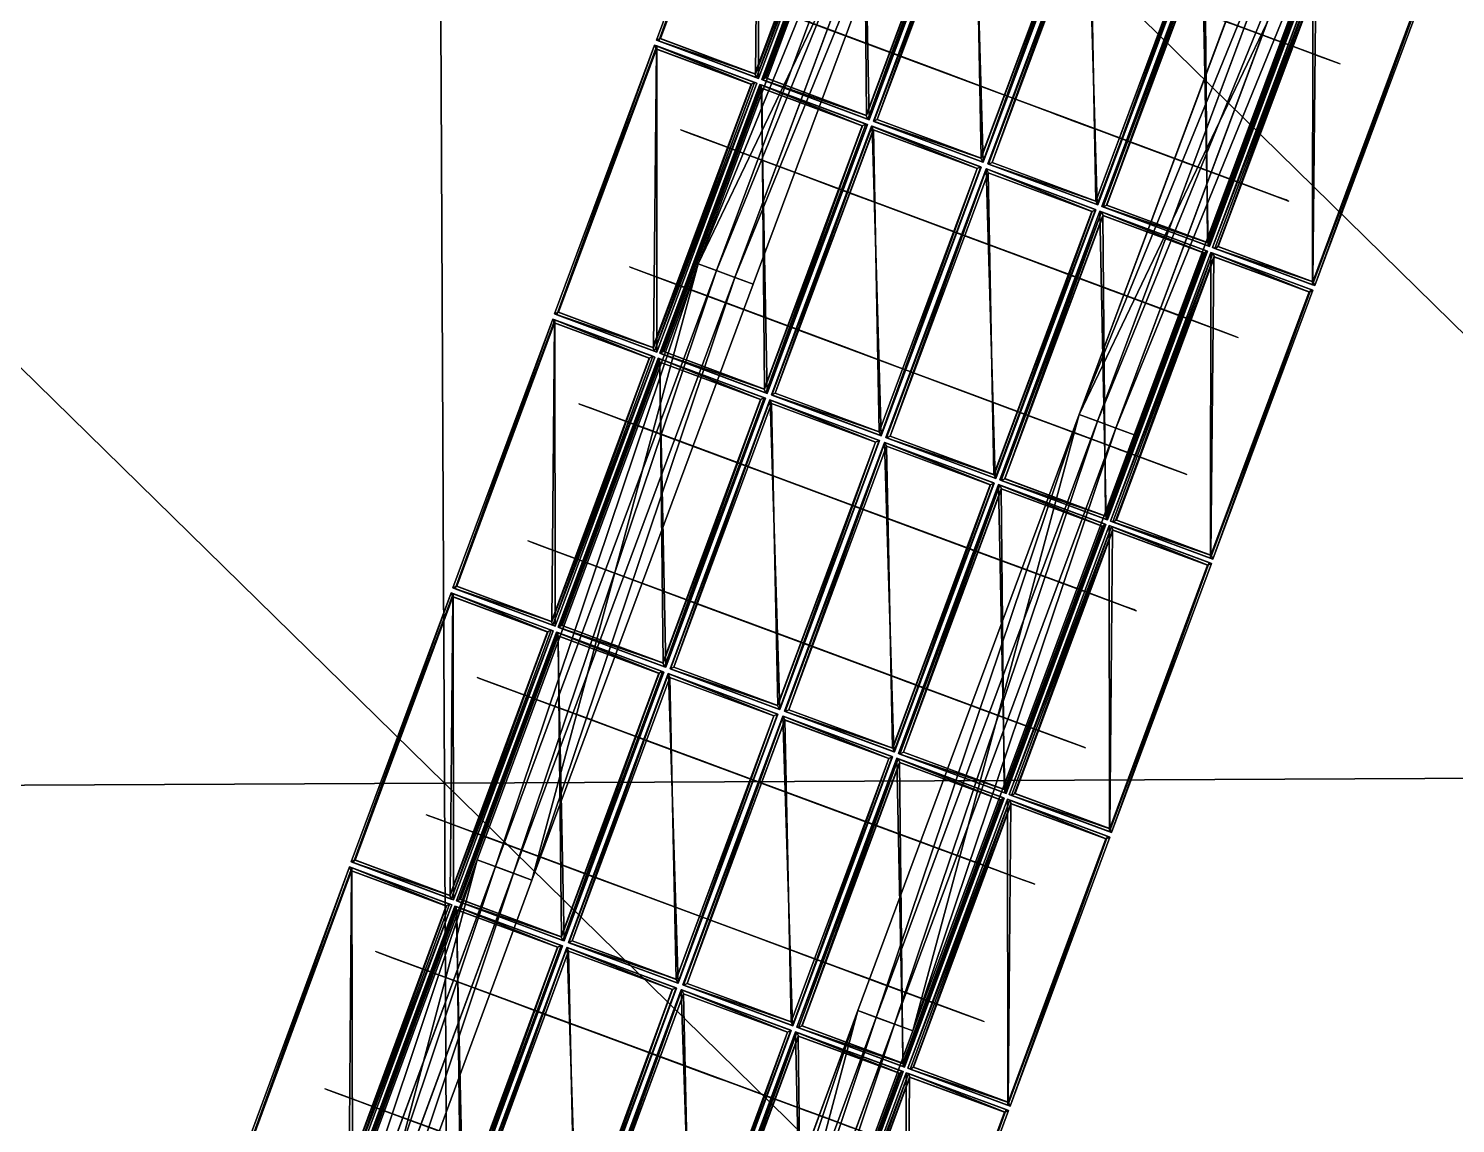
# Model space of a CAD drawing. Extents: x -372 to 678, y -263 to 741.
# Drawn here: x 358.73 to 370.92, y 487.52 to 496.87 of the extents above; entities that cross this region are included whole.
import ezdxf

# ---------------------------------------------------------------- set-up
doc = ezdxf.new("R2010")
doc.units = 0
doc.header["$LTSCALE"] = 0.0254
doc.layers.get('0').update_dxf_attribs({"linetype": 'CONTINUOUS'})
doc.layers.add('LOCATION_SNAPSHOT', color=144, linetype='CONTINUOUS')
doc.layers.add('LOCATION_TERRAIN', color=36, linetype='CONTINUOUS')

# ---------------------------------------------------------------- blocks, each defined once
blk = doc.blocks.new('LOCATION_SNAPSHOT_1')
at = {"color": 8}
mesh = blk.add_polyface(dxfattribs=at)
corners = [(-63.49, 214.773), (675.116, 740.668), (-66.007, 737.092), (677.638, 218.347)]
mesh.append_faces([[corners[k] for k in face] for face in [(0, 1, 2), (1, 0, 3)]], dxfattribs={"vtx0": -1, "color": 8})
blk = doc.blocks.new('LOCATION_TERRAIN_1')
at = {"color": 8}
mesh = blk.add_polyface(dxfattribs=at)
corners = [(362.28, 490.428, 8.406), (362.22, 502.864, 8.406), (349.659, 502.803, 7.604)]
mesh.append_faces([[corners[k] for k in face] for face in [(0, 1, 2)]], dxfattribs={"color": 8})
mesh = blk.add_polyface(dxfattribs=at)
corners = [(374.842, 490.488, 9.066), (374.782, 502.925, 9.066), (362.22, 502.864, 8.406)]
mesh.append_faces([[corners[k] for k in face] for face in [(0, 1, 2)]], dxfattribs={"color": 8})
mesh = blk.add_polyface(dxfattribs=at)
corners = [(374.842, 490.488, 9.066), (362.22, 502.864, 8.406), (362.28, 490.428, 8.406)]
mesh.append_faces([[corners[k] for k in face] for face in [(0, 1, 2)]], dxfattribs={"color": 8})
mesh = blk.add_polyface(dxfattribs=at)
corners = [(362.28, 490.428, 8.406), (349.659, 502.803, 7.604), (349.719, 490.367, 7.604)]
mesh.append_faces([[corners[k] for k in face] for face in [(0, 1, 2)]], dxfattribs={"color": 8})
mesh = blk.add_polyface(dxfattribs=at)
corners = [(362.34, 477.992, 8.406), (362.28, 490.428, 8.406), (349.719, 490.367, 7.604)]
mesh.append_faces([[corners[k] for k in face] for face in [(0, 1, 2)]], dxfattribs={"color": 8})
mesh = blk.add_polyface(dxfattribs=at)
corners = [(374.902, 478.052, 9.066), (374.842, 490.488, 9.066), (362.28, 490.428, 8.406)]
mesh.append_faces([[corners[k] for k in face] for face in [(0, 1, 2)]], dxfattribs={"color": 8})
mesh = blk.add_polyface(dxfattribs=at)
corners = [(374.902, 478.052, 9.066), (362.28, 490.428, 8.406), (362.34, 477.992, 8.406)]
mesh.append_faces([[corners[k] for k in face] for face in [(0, 1, 2)]], dxfattribs={"color": 8})
mesh = blk.add_polyface(dxfattribs=at)
corners = [(362.34, 477.992, 8.406), (349.719, 490.367, 7.604), (349.779, 477.931, 7.604)]
mesh.append_faces([[corners[k] for k in face] for face in [(0, 1, 2)]], dxfattribs={"color": 8})
blk = doc.blocks.new('GROUP_55')
at = {"color": 0}
for p, q in [((377.035, 0.878, 1.975), (371.709, 0.873, 1.96)), ((377.035, 0.878, 2.475), (371.709, 0.873, 2.46)), ((377.035, 0.878, 2.475), (371.709, 0.873, 2.46)), ((377.035, 0.878, 1.975), (371.709, 0.873, 1.96)), ((377.035, 0.878, 1.975), (377.035, 0.711, 1.975)), ((377.035, 0.378, 2.475), (377.035, 0.878, 2.475)), ((377.035, 0.878, 2.475), (377.035, 0.878, 1.975)), ((382.465, 0.874, 1.989), (377.035, 0.878, 1.975)), ((377.035, 0.878, 1.975), (377.035, 0.711, 1.975)), ((382.465, 0.874, 2.489), (377.035, 0.878, 2.475)), ((377.035, 0.378, 2.475), (377.035, 0.878, 2.475)), ((382.465, 0.874, 2.489), (377.035, 0.878, 2.475)), ((382.465, 0.874, 1.989), (377.035, 0.878, 1.975)), ((377.035, 0.878, 2.475), (377.035, 0.878, 1.975)), ((382.464, 0.374, 2.489), (382.465, 0.874, 2.489)), ((382.464, 0.374, 2.489), (382.465, 0.874, 2.489)), ((382.465, 0.874, 1.989), (382.465, 0.708, 1.989)), ((382.465, 0.874, 2.489), (382.465, 0.874, 1.989)), ((388.003, 0.862, 2.002), (382.465, 0.874, 1.989)), ((382.465, 0.874, 1.989), (382.465, 0.708, 1.989)), ((388.003, 0.862, 2.502), (382.465, 0.874, 2.489)), ((388.003, 0.862, 2.502), (382.465, 0.874, 2.489)), ((388.003, 0.862, 2.002), (382.465, 0.874, 1.989)), ((382.465, 0.874, 2.489), (382.465, 0.874, 1.989)), ((377.035, 0.711, 1.975), (371.709, 0.706, 1.96)), ((377.035, 0.711, 1.975), (371.709, 0.706, 1.96)), ((377.035, 0.711, 2.225), (371.709, 0.706, 2.21)), ((377.035, 0.711, 2.225), (371.709, 0.706, 2.21)), ((377.035, 0.711, 1.975), (377.035, 0.711, 2.225)), ((377.035, 0.711, 2.225), (377.035, 0.545, 2.225)), ((382.465, 0.708, 1.989), (377.035, 0.711, 1.975)), ((382.465, 0.708, 1.989), (377.035, 0.711, 1.975)), ((382.465, 0.708, 2.239), (377.035, 0.711, 2.225)), ((377.035, 0.711, 1.975), (377.035, 0.711, 2.225)), ((382.465, 0.708, 2.239), (377.035, 0.711, 2.225)), ((377.035, 0.711, 2.225), (377.035, 0.545, 2.225)), ((382.465, 0.708, 1.989), (382.465, 0.708, 2.239)), ((382.465, 0.708, 2.239), (382.465, 0.541, 2.239)), ((388.003, 0.695, 2.002), (382.465, 0.708, 1.989)), ((388.003, 0.695, 2.002), (382.465, 0.708, 1.989)), ((388.003, 0.695, 2.252), (382.465, 0.708, 2.239)), ((382.465, 0.708, 1.989), (382.465, 0.708, 2.239)), ((388.003, 0.695, 2.252), (382.465, 0.708, 2.239)), ((382.465, 0.708, 2.239), (382.465, 0.541, 2.239)), ((377.035, 0.545, 2.225), (371.71, 0.54, 2.21)), ((377.035, 0.545, 2.225), (371.71, 0.54, 2.21)), ((377.035, 0.545, 1.975), (371.71, 0.54, 1.96)), ((377.035, 0.545, 1.975), (371.71, 0.54, 1.96)), ((377.035, 0.545, 2.225), (377.035, 0.545, 1.975)), ((377.035, 0.545, 1.975), (377.035, 0.378, 1.975)), ((382.465, 0.541, 2.239), (377.035, 0.545, 2.225)), ((382.465, 0.541, 2.239), (377.035, 0.545, 2.225)), ((382.465, 0.541, 1.989), (377.035, 0.545, 1.975)), ((377.035, 0.545, 2.225), (377.035, 0.545, 1.975)), ((382.465, 0.541, 1.989), (377.035, 0.545, 1.975)), ((377.035, 0.545, 1.975), (377.035, 0.378, 1.975)), ((382.465, 0.541, 1.989), (382.464, 0.374, 1.989)), ((382.465, 0.541, 1.989), (382.464, 0.374, 1.989)), ((382.465, 0.541, 2.239), (382.465, 0.541, 1.989)), ((388.002, 0.529, 2.252), (382.465, 0.541, 2.239)), ((388.002, 0.529, 2.252), (382.465, 0.541, 2.239)), ((388.002, 0.529, 2.002), (382.465, 0.541, 1.989)), ((382.465, 0.541, 2.239), (382.465, 0.541, 1.989)), ((388.002, 0.529, 2.002), (382.465, 0.541, 1.989)), ((377.035, 0.378, 1.975), (371.71, 0.373, 1.96)), ((377.035, 0.378, 1.975), (371.71, 0.373, 1.96)), ((377.035, 0.378, 2.475), (371.71, 0.373, 2.46)), ((377.035, 0.378, 2.475), (371.71, 0.373, 2.46)), ((377.035, 0.378, 1.975), (377.035, 0.378, 2.475)), ((382.464, 0.374, 1.989), (377.035, 0.378, 1.975)), ((382.464, 0.374, 1.989), (377.035, 0.378, 1.975)), ((382.464, 0.374, 2.489), (377.035, 0.378, 2.475)), ((377.035, 0.378, 1.975), (377.035, 0.378, 2.475)), ((382.464, 0.374, 2.489), (377.035, 0.378, 2.475)), ((382.464, 0.374, 1.989), (382.464, 0.374, 2.489)), ((388.002, 0.362, 2.002), (382.464, 0.374, 1.989)), ((388.002, 0.362, 2.002), (382.464, 0.374, 1.989)), ((388.002, 0.362, 2.502), (382.464, 0.374, 2.489)), ((382.464, 0.374, 1.989), (382.464, 0.374, 2.489)), ((388.002, 0.362, 2.502), (382.464, 0.374, 2.489))]:
    blk.add_line(p, q, dxfattribs=at)
mesh = blk.add_polyface(dxfattribs=at)
corners = [(377.035, 0.878, 1.975), (371.709, 0.706, 1.96), (371.709, 0.873, 1.96), (377.035, 0.711, 1.975)]
mesh.append_faces([[corners[k] for k in face] for face in [(0, 1, 2), (1, 0, 3)]], dxfattribs={"vtx0": -1, "color": 0})
mesh = blk.add_polyface(dxfattribs=at)
corners = [(371.71, 0.373, 2.46), (377.035, 0.878, 2.475), (371.709, 0.873, 2.46), (377.035, 0.378, 2.475)]
mesh.append_faces([[corners[k] for k in face] for face in [(0, 1, 2), (1, 0, 3)]], dxfattribs={"vtx0": -1, "color": 0})
mesh = blk.add_polyface(dxfattribs=at)
corners = [(371.709, 0.873, 2.46), (377.035, 0.878, 1.975), (371.709, 0.873, 1.96), (377.035, 0.878, 2.475)]
mesh.append_faces([[corners[k] for k in face] for face in [(0, 1, 2), (1, 0, 3)]], dxfattribs={"vtx0": -1, "color": 0})
mesh = blk.add_polyface(dxfattribs=at)
corners = [(382.465, 0.874, 1.989), (377.035, 0.711, 1.975), (377.035, 0.878, 1.975), (382.465, 0.708, 1.989)]
mesh.append_faces([[corners[k] for k in face] for face in [(0, 1, 2), (1, 0, 3)]], dxfattribs={"vtx0": -1, "color": 0})
mesh = blk.add_polyface(dxfattribs=at)
corners = [(377.035, 0.378, 2.475), (382.465, 0.874, 2.489), (377.035, 0.878, 2.475), (382.464, 0.374, 2.489)]
mesh.append_faces([[corners[k] for k in face] for face in [(0, 1, 2), (1, 0, 3)]], dxfattribs={"vtx0": -1, "color": 0})
mesh = blk.add_polyface(dxfattribs=at)
corners = [(377.035, 0.878, 2.475), (382.465, 0.874, 1.989), (377.035, 0.878, 1.975), (382.465, 0.874, 2.489)]
mesh.append_faces([[corners[k] for k in face] for face in [(0, 1, 2), (1, 0, 3)]], dxfattribs={"vtx0": -1, "color": 0})
mesh = blk.add_polyface(dxfattribs=at)
corners = [(388.002, 0.362, 2.502), (382.465, 0.874, 2.489), (382.464, 0.374, 2.489), (388.003, 0.862, 2.502)]
mesh.append_faces([[corners[k] for k in face] for face in [(0, 1, 2), (1, 0, 3)]], dxfattribs={"vtx0": -1, "color": 0})
mesh = blk.add_polyface(dxfattribs=at)
corners = [(382.465, 0.874, 1.989), (388.003, 0.695, 2.002), (382.465, 0.708, 1.989), (388.003, 0.862, 2.002)]
mesh.append_faces([[corners[k] for k in face] for face in [(0, 1, 2), (1, 0, 3)]], dxfattribs={"vtx0": -1, "color": 0})
mesh = blk.add_polyface(dxfattribs=at)
corners = [(382.465, 0.874, 2.489), (388.003, 0.862, 2.002), (382.465, 0.874, 1.989), (388.003, 0.862, 2.502)]
mesh.append_faces([[corners[k] for k in face] for face in [(0, 1, 2), (1, 0, 3)]], dxfattribs={"vtx0": -1, "color": 0})
mesh = blk.add_polyface(dxfattribs=at)
corners = [(377.035, 0.711, 1.975), (371.709, 0.706, 2.21), (371.709, 0.706, 1.96), (377.035, 0.711, 2.225)]
mesh.append_faces([[corners[k] for k in face] for face in [(0, 1, 2), (1, 0, 3)]], dxfattribs={"vtx0": -1, "color": 0})
mesh = blk.add_polyface(dxfattribs=at)
corners = [(377.035, 0.711, 2.225), (371.71, 0.54, 2.21), (371.709, 0.706, 2.21), (377.035, 0.545, 2.225)]
mesh.append_faces([[corners[k] for k in face] for face in [(0, 1, 2), (1, 0, 3)]], dxfattribs={"vtx0": -1, "color": 0})
mesh = blk.add_polyface(dxfattribs=at)
corners = [(382.465, 0.708, 1.989), (377.035, 0.711, 2.225), (377.035, 0.711, 1.975), (382.465, 0.708, 2.239)]
mesh.append_faces([[corners[k] for k in face] for face in [(0, 1, 2), (1, 0, 3)]], dxfattribs={"vtx0": -1, "color": 0})
mesh = blk.add_polyface(dxfattribs=at)
corners = [(382.465, 0.708, 2.239), (377.035, 0.545, 2.225), (377.035, 0.711, 2.225), (382.465, 0.541, 2.239)]
mesh.append_faces([[corners[k] for k in face] for face in [(0, 1, 2), (1, 0, 3)]], dxfattribs={"vtx0": -1, "color": 0})
mesh = blk.add_polyface(dxfattribs=at)
corners = [(388.003, 0.695, 2.002), (382.465, 0.708, 2.239), (382.465, 0.708, 1.989), (388.003, 0.695, 2.252)]
mesh.append_faces([[corners[k] for k in face] for face in [(0, 1, 2), (1, 0, 3)]], dxfattribs={"vtx0": -1, "color": 0})
mesh = blk.add_polyface(dxfattribs=at)
corners = [(382.465, 0.708, 2.239), (388.002, 0.529, 2.252), (382.465, 0.541, 2.239), (388.003, 0.695, 2.252)]
mesh.append_faces([[corners[k] for k in face] for face in [(0, 1, 2), (1, 0, 3)]], dxfattribs={"vtx0": -1, "color": 0})
mesh = blk.add_polyface(dxfattribs=at)
corners = [(371.71, 0.54, 2.21), (377.035, 0.545, 1.975), (371.71, 0.54, 1.96), (377.035, 0.545, 2.225)]
mesh.append_faces([[corners[k] for k in face] for face in [(0, 1, 2), (1, 0, 3)]], dxfattribs={"vtx0": -1, "color": 0})
mesh = blk.add_polyface(dxfattribs=at)
corners = [(377.035, 0.545, 1.975), (371.71, 0.373, 1.96), (371.71, 0.54, 1.96), (377.035, 0.378, 1.975)]
mesh.append_faces([[corners[k] for k in face] for face in [(0, 1, 2), (1, 0, 3)]], dxfattribs={"vtx0": -1, "color": 0})
mesh = blk.add_polyface(dxfattribs=at)
corners = [(377.035, 0.545, 2.225), (382.465, 0.541, 1.989), (377.035, 0.545, 1.975), (382.465, 0.541, 2.239)]
mesh.append_faces([[corners[k] for k in face] for face in [(0, 1, 2), (1, 0, 3)]], dxfattribs={"vtx0": -1, "color": 0})
mesh = blk.add_polyface(dxfattribs=at)
corners = [(382.465, 0.541, 1.989), (377.035, 0.378, 1.975), (377.035, 0.545, 1.975), (382.464, 0.374, 1.989)]
mesh.append_faces([[corners[k] for k in face] for face in [(0, 1, 2), (1, 0, 3)]], dxfattribs={"vtx0": -1, "color": 0})
mesh = blk.add_polyface(dxfattribs=at)
corners = [(382.465, 0.541, 1.989), (388.002, 0.362, 2.002), (382.464, 0.374, 1.989), (388.002, 0.529, 2.002)]
mesh.append_faces([[corners[k] for k in face] for face in [(0, 1, 2), (1, 0, 3)]], dxfattribs={"vtx0": -1, "color": 0})
mesh = blk.add_polyface(dxfattribs=at)
corners = [(382.465, 0.541, 2.239), (388.002, 0.529, 2.002), (382.465, 0.541, 1.989), (388.002, 0.529, 2.252)]
mesh.append_faces([[corners[k] for k in face] for face in [(0, 1, 2), (1, 0, 3)]], dxfattribs={"vtx0": -1, "color": 0})
mesh = blk.add_polyface(dxfattribs=at)
corners = [(377.035, 0.378, 1.975), (371.71, 0.373, 2.46), (371.71, 0.373, 1.96), (377.035, 0.378, 2.475)]
mesh.append_faces([[corners[k] for k in face] for face in [(0, 1, 2), (1, 0, 3)]], dxfattribs={"vtx0": -1, "color": 0})
mesh = blk.add_polyface(dxfattribs=at)
corners = [(382.464, 0.374, 1.989), (377.035, 0.378, 2.475), (377.035, 0.378, 1.975), (382.464, 0.374, 2.489)]
mesh.append_faces([[corners[k] for k in face] for face in [(0, 1, 2), (1, 0, 3)]], dxfattribs={"vtx0": -1, "color": 0})
mesh = blk.add_polyface(dxfattribs=at)
corners = [(388.002, 0.362, 2.002), (382.464, 0.374, 2.489), (382.464, 0.374, 1.989), (388.002, 0.362, 2.502)]
mesh.append_faces([[corners[k] for k in face] for face in [(0, 1, 2), (1, 0, 3)]], dxfattribs={"vtx0": -1, "color": 0})
blk = doc.blocks.new('GROUP264_1')
at = {"color": 9}
blk.add_blockref('GROUP_55', (0, 0), dxfattribs=at)
blk = doc.blocks.new('GROUP263_1')
at = {"color": 0}
blk.add_blockref('GROUP264_1', (0, 0), dxfattribs=at)
blk = doc.blocks.new('GROUP_56')
at = {"color": 0}
for p, q in [((377.138, 0.878, 1.975), (371.811, 0.873, 1.96)), ((377.138, 0.878, 2.475), (371.811, 0.873, 2.46)), ((377.138, 0.878, 2.475), (371.811, 0.873, 2.46)), ((377.138, 0.878, 1.975), (371.811, 0.873, 1.96)), ((377.138, 0.878, 1.975), (377.138, 0.711, 1.975)), ((377.138, 0.378, 2.475), (377.138, 0.878, 2.475)), ((377.138, 0.878, 2.475), (377.138, 0.878, 1.975)), ((382.57, 0.874, 1.989), (377.138, 0.878, 1.975)), ((377.138, 0.878, 1.975), (377.138, 0.711, 1.975)), ((382.57, 0.874, 2.489), (377.138, 0.878, 2.475)), ((377.138, 0.378, 2.475), (377.138, 0.878, 2.475)), ((382.57, 0.874, 2.489), (377.138, 0.878, 2.475)), ((382.57, 0.874, 1.989), (377.138, 0.878, 1.975)), ((377.138, 0.878, 2.475), (377.138, 0.878, 1.975)), ((382.569, 0.374, 2.489), (382.57, 0.874, 2.489)), ((382.569, 0.374, 2.489), (382.57, 0.874, 2.489)), ((382.57, 0.874, 1.989), (382.57, 0.707, 1.989)), ((382.57, 0.874, 2.489), (382.57, 0.874, 1.989)), ((388.109, 0.862, 2.002), (382.57, 0.874, 1.989)), ((382.57, 0.874, 1.989), (382.57, 0.707, 1.989)), ((388.109, 0.862, 2.502), (382.57, 0.874, 2.489)), ((388.109, 0.862, 2.502), (382.57, 0.874, 2.489)), ((388.109, 0.862, 2.002), (382.57, 0.874, 1.989)), ((382.57, 0.874, 2.489), (382.57, 0.874, 1.989)), ((377.138, 0.711, 1.975), (371.811, 0.706, 1.96)), ((377.138, 0.711, 1.975), (371.811, 0.706, 1.96)), ((377.138, 0.711, 2.225), (371.811, 0.706, 2.21)), ((377.138, 0.711, 2.225), (371.811, 0.706, 2.21)), ((377.138, 0.711, 1.975), (377.138, 0.711, 2.225)), ((377.138, 0.711, 2.225), (377.138, 0.544, 2.225)), ((382.57, 0.707, 1.989), (377.138, 0.711, 1.975)), ((382.57, 0.707, 1.989), (377.138, 0.711, 1.975)), ((382.57, 0.707, 2.239), (377.138, 0.711, 2.225)), ((377.138, 0.711, 1.975), (377.138, 0.711, 2.225)), ((382.57, 0.707, 2.239), (377.138, 0.711, 2.225)), ((377.138, 0.711, 2.225), (377.138, 0.544, 2.225)), ((382.57, 0.707, 2.239), (382.569, 0.541, 2.239)), ((382.57, 0.707, 2.239), (382.569, 0.541, 2.239)), ((382.57, 0.707, 1.989), (382.57, 0.707, 2.239)), ((388.109, 0.695, 2.002), (382.57, 0.707, 1.989)), ((388.109, 0.695, 2.002), (382.57, 0.707, 1.989)), ((388.109, 0.695, 2.252), (382.57, 0.707, 2.239)), ((382.57, 0.707, 1.989), (382.57, 0.707, 2.239)), ((388.109, 0.695, 2.252), (382.57, 0.707, 2.239)), ((377.138, 0.544, 2.225), (371.811, 0.539, 2.21)), ((377.138, 0.544, 2.225), (371.811, 0.539, 2.21)), ((377.138, 0.544, 1.975), (371.811, 0.539, 1.96)), ((377.138, 0.544, 1.975), (371.811, 0.539, 1.96)), ((377.138, 0.544, 2.225), (377.138, 0.544, 1.975)), ((377.138, 0.544, 1.975), (377.138, 0.378, 1.975)), ((382.569, 0.541, 2.239), (377.138, 0.544, 2.225)), ((382.569, 0.541, 2.239), (377.138, 0.544, 2.225)), ((382.569, 0.541, 1.989), (377.138, 0.544, 1.975)), ((377.138, 0.544, 2.225), (377.138, 0.544, 1.975)), ((382.569, 0.541, 1.989), (377.138, 0.544, 1.975)), ((377.138, 0.544, 1.975), (377.138, 0.378, 1.975)), ((382.569, 0.541, 2.239), (382.569, 0.541, 1.989)), ((382.569, 0.541, 1.989), (382.569, 0.374, 1.989)), ((388.108, 0.528, 2.252), (382.569, 0.541, 2.239)), ((388.108, 0.528, 2.252), (382.569, 0.541, 2.239)), ((388.108, 0.528, 2.002), (382.569, 0.541, 1.989)), ((382.569, 0.541, 2.239), (382.569, 0.541, 1.989)), ((388.108, 0.528, 2.002), (382.569, 0.541, 1.989)), ((382.569, 0.541, 1.989), (382.569, 0.374, 1.989)), ((377.138, 0.378, 1.975), (371.812, 0.373, 1.96)), ((377.138, 0.378, 1.975), (371.812, 0.373, 1.96)), ((377.138, 0.378, 2.475), (371.812, 0.373, 2.46)), ((377.138, 0.378, 2.475), (371.812, 0.373, 2.46)), ((377.138, 0.378, 1.975), (377.138, 0.378, 2.475)), ((382.569, 0.374, 1.989), (377.138, 0.378, 1.975)), ((382.569, 0.374, 1.989), (377.138, 0.378, 1.975)), ((382.569, 0.374, 2.489), (377.138, 0.378, 2.475)), ((377.138, 0.378, 1.975), (377.138, 0.378, 2.475)), ((382.569, 0.374, 2.489), (377.138, 0.378, 2.475)), ((382.569, 0.374, 1.989), (382.569, 0.374, 2.489)), ((388.108, 0.362, 2.002), (382.569, 0.374, 1.989)), ((388.108, 0.362, 2.002), (382.569, 0.374, 1.989)), ((388.108, 0.362, 2.502), (382.569, 0.374, 2.489)), ((382.569, 0.374, 1.989), (382.569, 0.374, 2.489)), ((388.108, 0.362, 2.502), (382.569, 0.374, 2.489))]:
    blk.add_line(p, q, dxfattribs=at)
mesh = blk.add_polyface(dxfattribs=at)
corners = [(377.138, 0.878, 1.975), (371.811, 0.706, 1.96), (371.811, 0.873, 1.96), (377.138, 0.711, 1.975)]
mesh.append_faces([[corners[k] for k in face] for face in [(0, 1, 2), (1, 0, 3)]], dxfattribs={"vtx0": -1, "color": 0})
mesh = blk.add_polyface(dxfattribs=at)
corners = [(371.812, 0.373, 2.46), (377.138, 0.878, 2.475), (371.811, 0.873, 2.46), (377.138, 0.378, 2.475)]
mesh.append_faces([[corners[k] for k in face] for face in [(0, 1, 2), (1, 0, 3)]], dxfattribs={"vtx0": -1, "color": 0})
mesh = blk.add_polyface(dxfattribs=at)
corners = [(371.811, 0.873, 2.46), (377.138, 0.878, 1.975), (371.811, 0.873, 1.96), (377.138, 0.878, 2.475)]
mesh.append_faces([[corners[k] for k in face] for face in [(0, 1, 2), (1, 0, 3)]], dxfattribs={"vtx0": -1, "color": 0})
mesh = blk.add_polyface(dxfattribs=at)
corners = [(382.57, 0.874, 1.989), (377.138, 0.711, 1.975), (377.138, 0.878, 1.975), (382.57, 0.707, 1.989)]
mesh.append_faces([[corners[k] for k in face] for face in [(0, 1, 2), (1, 0, 3)]], dxfattribs={"vtx0": -1, "color": 0})
mesh = blk.add_polyface(dxfattribs=at)
corners = [(377.138, 0.378, 2.475), (382.57, 0.874, 2.489), (377.138, 0.878, 2.475), (382.569, 0.374, 2.489)]
mesh.append_faces([[corners[k] for k in face] for face in [(0, 1, 2), (1, 0, 3)]], dxfattribs={"vtx0": -1, "color": 0})
mesh = blk.add_polyface(dxfattribs=at)
corners = [(377.138, 0.878, 2.475), (382.57, 0.874, 1.989), (377.138, 0.878, 1.975), (382.57, 0.874, 2.489)]
mesh.append_faces([[corners[k] for k in face] for face in [(0, 1, 2), (1, 0, 3)]], dxfattribs={"vtx0": -1, "color": 0})
mesh = blk.add_polyface(dxfattribs=at)
corners = [(388.108, 0.362, 2.502), (382.57, 0.874, 2.489), (382.569, 0.374, 2.489), (388.109, 0.862, 2.502)]
mesh.append_faces([[corners[k] for k in face] for face in [(0, 1, 2), (1, 0, 3)]], dxfattribs={"vtx0": -1, "color": 0})
mesh = blk.add_polyface(dxfattribs=at)
corners = [(382.57, 0.874, 1.989), (388.109, 0.695, 2.002), (382.57, 0.707, 1.989), (388.109, 0.862, 2.002)]
mesh.append_faces([[corners[k] for k in face] for face in [(0, 1, 2), (1, 0, 3)]], dxfattribs={"vtx0": -1, "color": 0})
mesh = blk.add_polyface(dxfattribs=at)
corners = [(382.57, 0.874, 2.489), (388.109, 0.862, 2.002), (382.57, 0.874, 1.989), (388.109, 0.862, 2.502)]
mesh.append_faces([[corners[k] for k in face] for face in [(0, 1, 2), (1, 0, 3)]], dxfattribs={"vtx0": -1, "color": 0})
mesh = blk.add_polyface(dxfattribs=at)
corners = [(377.138, 0.711, 1.975), (371.811, 0.706, 2.21), (371.811, 0.706, 1.96), (377.138, 0.711, 2.225)]
mesh.append_faces([[corners[k] for k in face] for face in [(0, 1, 2), (1, 0, 3)]], dxfattribs={"vtx0": -1, "color": 0})
mesh = blk.add_polyface(dxfattribs=at)
corners = [(377.138, 0.711, 2.225), (371.811, 0.539, 2.21), (371.811, 0.706, 2.21), (377.138, 0.544, 2.225)]
mesh.append_faces([[corners[k] for k in face] for face in [(0, 1, 2), (1, 0, 3)]], dxfattribs={"vtx0": -1, "color": 0})
mesh = blk.add_polyface(dxfattribs=at)
corners = [(382.57, 0.707, 1.989), (377.138, 0.711, 2.225), (377.138, 0.711, 1.975), (382.57, 0.707, 2.239)]
mesh.append_faces([[corners[k] for k in face] for face in [(0, 1, 2), (1, 0, 3)]], dxfattribs={"vtx0": -1, "color": 0})
mesh = blk.add_polyface(dxfattribs=at)
corners = [(382.57, 0.707, 2.239), (377.138, 0.544, 2.225), (377.138, 0.711, 2.225), (382.569, 0.541, 2.239)]
mesh.append_faces([[corners[k] for k in face] for face in [(0, 1, 2), (1, 0, 3)]], dxfattribs={"vtx0": -1, "color": 0})
mesh = blk.add_polyface(dxfattribs=at)
corners = [(382.57, 0.707, 2.239), (388.108, 0.528, 2.252), (382.569, 0.541, 2.239), (388.109, 0.695, 2.252)]
mesh.append_faces([[corners[k] for k in face] for face in [(0, 1, 2), (1, 0, 3)]], dxfattribs={"vtx0": -1, "color": 0})
mesh = blk.add_polyface(dxfattribs=at)
corners = [(388.109, 0.695, 2.002), (382.57, 0.707, 2.239), (382.57, 0.707, 1.989), (388.109, 0.695, 2.252)]
mesh.append_faces([[corners[k] for k in face] for face in [(0, 1, 2), (1, 0, 3)]], dxfattribs={"vtx0": -1, "color": 0})
mesh = blk.add_polyface(dxfattribs=at)
corners = [(371.811, 0.539, 2.21), (377.138, 0.544, 1.975), (371.811, 0.539, 1.96), (377.138, 0.544, 2.225)]
mesh.append_faces([[corners[k] for k in face] for face in [(0, 1, 2), (1, 0, 3)]], dxfattribs={"vtx0": -1, "color": 0})
mesh = blk.add_polyface(dxfattribs=at)
corners = [(377.138, 0.544, 1.975), (371.812, 0.373, 1.96), (371.811, 0.539, 1.96), (377.138, 0.378, 1.975)]
mesh.append_faces([[corners[k] for k in face] for face in [(0, 1, 2), (1, 0, 3)]], dxfattribs={"vtx0": -1, "color": 0})
mesh = blk.add_polyface(dxfattribs=at)
corners = [(377.138, 0.544, 2.225), (382.569, 0.541, 1.989), (377.138, 0.544, 1.975), (382.569, 0.541, 2.239)]
mesh.append_faces([[corners[k] for k in face] for face in [(0, 1, 2), (1, 0, 3)]], dxfattribs={"vtx0": -1, "color": 0})
mesh = blk.add_polyface(dxfattribs=at)
corners = [(382.569, 0.541, 1.989), (377.138, 0.378, 1.975), (377.138, 0.544, 1.975), (382.569, 0.374, 1.989)]
mesh.append_faces([[corners[k] for k in face] for face in [(0, 1, 2), (1, 0, 3)]], dxfattribs={"vtx0": -1, "color": 0})
mesh = blk.add_polyface(dxfattribs=at)
corners = [(382.569, 0.541, 2.239), (388.108, 0.528, 2.002), (382.569, 0.541, 1.989), (388.108, 0.528, 2.252)]
mesh.append_faces([[corners[k] for k in face] for face in [(0, 1, 2), (1, 0, 3)]], dxfattribs={"vtx0": -1, "color": 0})
mesh = blk.add_polyface(dxfattribs=at)
corners = [(382.569, 0.541, 1.989), (388.108, 0.362, 2.002), (382.569, 0.374, 1.989), (388.108, 0.528, 2.002)]
mesh.append_faces([[corners[k] for k in face] for face in [(0, 1, 2), (1, 0, 3)]], dxfattribs={"vtx0": -1, "color": 0})
mesh = blk.add_polyface(dxfattribs=at)
corners = [(377.138, 0.378, 1.975), (371.812, 0.373, 2.46), (371.812, 0.373, 1.96), (377.138, 0.378, 2.475)]
mesh.append_faces([[corners[k] for k in face] for face in [(0, 1, 2), (1, 0, 3)]], dxfattribs={"vtx0": -1, "color": 0})
mesh = blk.add_polyface(dxfattribs=at)
corners = [(382.569, 0.374, 1.989), (377.138, 0.378, 2.475), (377.138, 0.378, 1.975), (382.569, 0.374, 2.489)]
mesh.append_faces([[corners[k] for k in face] for face in [(0, 1, 2), (1, 0, 3)]], dxfattribs={"vtx0": -1, "color": 0})
mesh = blk.add_polyface(dxfattribs=at)
corners = [(388.108, 0.362, 2.002), (382.569, 0.374, 2.489), (382.569, 0.374, 1.989), (388.108, 0.362, 2.502)]
mesh.append_faces([[corners[k] for k in face] for face in [(0, 1, 2), (1, 0, 3)]], dxfattribs={"vtx0": -1, "color": 0})
blk = doc.blocks.new('GROUP265_1')
at = {"color": 9}
blk.add_blockref('GROUP_56', (0, 0), dxfattribs=at)
blk = doc.blocks.new('GROUP264_2')
at = {"color": 0}
blk.add_blockref('GROUP265_1', (0, 0), dxfattribs=at)
blk = doc.blocks.new('SOLAR_PANEL_1')
at = {"color": 0}
for p, q in [((0, 0.025), (0, 2.475)), ((0, 2.475), (1, 2.475)), ((0, 2.475), (1, 2.475)), ((0, 2.475), (0, 2.475, 0.05)), ((0, 2.475, 0.05), (1, 2.475, 0.05)), ((0, 0.025), (0, 2.475)), ((0, 0.025, 0.05), (0, 2.475, 0.05)), ((0, 2.475), (0, 2.475, 0.05)), ((0, 2.475, 0.05), (1, 2.475, 0.05)), ((0, 0.025, 0.05), (0, 2.475, 0.05)), ((0.975, 2.45, 0.05), (0.025, 2.45, 0.05)), ((0.025, 2.45, 0.05), (0.025, 0.05, 0.05)), ((0.975, 2.45, 0.05), (0.025, 2.45, 0.05)), ((0.025, 2.45, 0.05), (0.025, 2.45, 0.04)), ((0.975, 2.45, 0.04), (0.025, 2.45, 0.04)), ((0.025, 2.45, 0.05), (0.025, 0.05, 0.05)), ((0.025, 2.45, 0.04), (0.025, 0.05, 0.04)), ((0.025, 2.45, 0.05), (0.025, 2.45, 0.04)), ((0.025, 2.45, 0.04), (0.025, 0.05, 0.04)), ((0.975, 2.45, 0.04), (0.025, 2.45, 0.04)), ((0.975, 0.05, 0.05), (0.975, 2.45, 0.05)), ((0.975, 2.45, 0.05), (0.975, 2.45, 0.04)), ((0.975, 0.05, 0.05), (0.975, 2.45, 0.05)), ((0.975, 2.45, 0.05), (0.975, 2.45, 0.04)), ((0.975, 0.05, 0.04), (0.975, 2.45, 0.04)), ((0.975, 0.05, 0.04), (0.975, 2.45, 0.04)), ((1, 2.475), (1, 0.025)), ((1, 2.475), (1, 0.025)), ((1, 2.475), (1, 2.475, 0.05)), ((1, 2.475, 0.05), (1, 0.025, 0.05)), ((1, 2.475), (1, 2.475, 0.05)), ((1, 2.475, 0.05), (1, 0.025, 0.05)), ((1, 0.025), (0, 0.025)), ((0, 0.025), (0, 0.025, 0.05)), ((1, 0.025), (0, 0.025)), ((1, 0.025, 0.05), (0, 0.025, 0.05)), ((0, 0.025), (0, 0.025, 0.05)), ((1, 0.025, 0.05), (0, 0.025, 0.05)), ((0.025, 0.05, 0.05), (0.975, 0.05, 0.05)), ((0.025, 0.05, 0.05), (0.025, 0.05, 0.04)), ((0.025, 0.05, 0.05), (0.975, 0.05, 0.05)), ((0.025, 0.05, 0.04), (0.975, 0.05, 0.04)), ((0.025, 0.05, 0.05), (0.025, 0.05, 0.04)), ((0.025, 0.05, 0.04), (0.975, 0.05, 0.04)), ((0.975, 0.05, 0.05), (0.975, 0.05, 0.04)), ((0.975, 0.05, 0.05), (0.975, 0.05, 0.04)), ((1, 0.025), (1, 0.025, 0.05)), ((1, 0.025), (1, 0.025, 0.05))]:
    blk.add_line(p, q, dxfattribs=at)
mesh = blk.add_polyface(dxfattribs=at)
corners = [(0, 2.475), (1, 0.025), (0, 0.025), (1, 2.475)]
mesh.append_faces([[corners[k] for k in face] for face in [(0, 1, 2), (1, 0, 3)]], dxfattribs={"vtx0": -1, "color": 0})
mesh = blk.add_polyface(dxfattribs=at)
corners = [(0, 2.475, 0.05), (1, 2.475), (0, 2.475), (1, 2.475, 0.05)]
mesh.append_faces([[corners[k] for k in face] for face in [(0, 1, 2), (1, 0, 3)]], dxfattribs={"vtx0": -1, "color": 0})
mesh = blk.add_polyface(dxfattribs=at)
corners = [(0, 2.475, 0.05), (0, 0.025), (0, 0.025, 0.05), (0, 2.475)]
mesh.append_faces([[corners[k] for k in face] for face in [(0, 1, 2), (1, 0, 3)]], dxfattribs={"vtx0": -1, "color": 0})
mesh = blk.add_polyface(dxfattribs=at)
corners = [(0, 0.025, 0.05), (0.025, 0.05, 0.05), (0, 2.475, 0.05), (1, 0.025, 0.05), (0.975, 0.05, 0.05), (0.975, 2.45, 0.05), (0.025, 2.45, 0.05), (1, 2.475, 0.05)]
mesh.append_faces([[corners[k] for k in face] for face in [(0, 1, 2), (1, 3, 4), (4, 3, 5), (2, 6, 7), (6, 2, 1), (7, 5, 3)]], dxfattribs={"vtx0": -1, "vtx1": -1, "color": 0})
mesh.append_faces([[corners[k] for k in face] for face in [(1, 0, 3), (7, 6, 5)]], dxfattribs={"vtx0": -1, "vtx2": -1, "color": 0})
mesh = blk.add_polyface(dxfattribs=at)
corners = [(0.975, 2.45, 0.05), (0.025, 2.45, 0.04), (0.975, 2.45, 0.04), (0.025, 2.45, 0.05)]
mesh.append_faces([[corners[k] for k in face] for face in [(0, 1, 2), (1, 0, 3)]], dxfattribs={"vtx0": -1, "color": 0})
mesh = blk.add_polyface(dxfattribs=at)
corners = [(0.025, 2.45, 0.04), (0.025, 0.05, 0.05), (0.025, 0.05, 0.04), (0.025, 2.45, 0.05)]
mesh.append_faces([[corners[k] for k in face] for face in [(0, 1, 2), (1, 0, 3)]], dxfattribs={"vtx0": -1, "color": 0})
at = {"color": 153}
mesh = blk.add_polyface(dxfattribs=at)
corners = [(0.975, 0.05, 0.04), (0.025, 2.45, 0.04), (0.025, 0.05, 0.04), (0.975, 2.45, 0.04)]
mesh.append_faces([[corners[k] for k in face] for face in [(0, 1, 2), (1, 0, 3)]], dxfattribs={"vtx0": -1, "color": 153})
at = {"color": 0}
mesh = blk.add_polyface(dxfattribs=at)
corners = [(0.975, 2.45, 0.05), (0.975, 0.05, 0.04), (0.975, 0.05, 0.05), (0.975, 2.45, 0.04)]
mesh.append_faces([[corners[k] for k in face] for face in [(0, 1, 2), (1, 0, 3)]], dxfattribs={"vtx0": -1, "color": 0})
mesh = blk.add_polyface(dxfattribs=at)
corners = [(1, 2.475), (1, 0.025, 0.05), (1, 0.025), (1, 2.475, 0.05)]
mesh.append_faces([[corners[k] for k in face] for face in [(0, 1, 2), (1, 0, 3)]], dxfattribs={"vtx0": -1, "color": 0})
mesh = blk.add_polyface(dxfattribs=at)
corners = [(1, 0.025), (0, 0.025, 0.05), (0, 0.025), (1, 0.025, 0.05)]
mesh.append_faces([[corners[k] for k in face] for face in [(0, 1, 2), (1, 0, 3)]], dxfattribs={"vtx0": -1, "color": 0})
mesh = blk.add_polyface(dxfattribs=at)
corners = [(0.025, 0.05, 0.04), (0.975, 0.05, 0.05), (0.975, 0.05, 0.04), (0.025, 0.05, 0.05)]
mesh.append_faces([[corners[k] for k in face] for face in [(0, 1, 2), (1, 0, 3)]], dxfattribs={"vtx0": -1, "color": 0})
blk = doc.blocks.new('SOLAR_PANEL_STRUCTURE')
at = {"color": 0}
for p, q in [((5.014, 0, -0.009), (2.98, 0, -0.009)), ((2.98, 0, 0.031), (3.456, 0, 0.031)), ((3.456, 0, 0.031), (2.98, 0, 0.716)), ((3.021, 0, 0.728), (3.496, 0, 0.045)), ((3.496, 0, 0.045), (3.971, 0, 0.647)), ((4.009, 0, 0.631), (3.536, 0, 0.031)), ((3.536, 0, 0.031), (4.457, 0, 0.031)), ((4.457, 0, 0.031), (4.009, 0, 0.631)), ((4.059, 0, 0.63), (4.501, 0, 0.039)), ((4.501, 0, 0.039), (4.964, 0, 0.396)), ((4.555, 0, 0.031), (4.989, 0, 0.031)), ((4.989, 0, 0.365), (4.555, 0, 0.031)), ((4.989, 0, 0.031), (4.989, 0, 0.365)), ((5.417, 0, 0.2), (5.014, 0, -0.009)), ((5.029, 0, 0.374), (5.029, 0, 0.044)), ((5.029, 0, 0.044), (5.37, 0, 0.221)), ((5.496, 0, 0.165), (5.513, 0, 0.201))]:
    blk.add_line(p, q, dxfattribs=at)
at = {"color": 0, "extrusion": (4.81162e-16, 1, -7.04887e-16)}
blk.add_arc((-2.98, -5.374), 6.145, 90, 114.4293, dxfattribs=at)
at = {"color": 0}
mesh = blk.add_polyface(dxfattribs=at)
corners = [(4.457, 0, 0.031), (4.555, 0, 0.031), (3.536, 0, 0.031), (4.501, 0, 0.039), (4.989, 0, 0.365), (4.964, 0, 0.396), (5.029, 0, 0.374), (4.009, 0, 0.631), (4.059, 0, 0.63), (3.496, 0, 0.045), (3.971, 0, 0.647), (3.456, 0, 0.031), (2.98, 0, 0.716), (3.021, 0, 0.728), (2.98, 0, 0.771), (5.014, 0, -0.009), (5.029, 0, 0.044), (5.417, 0, 0.2), (4.989, 0, 0.031), (2.98, 0, -0.009), (5.37, 0, 0.221), (5.513, 0, 0.201), (5.016, 0, 0.424), (4.013, 0, 0.684), (5.496, 0, 0.165), (2.98, 0, 0.031)]
mesh.append_faces([[corners[k] for k in face] for face in [(0, 1, 2), (1, 3, 4), (7, 3, 0), (3, 7, 8), (9, 12, 13), (15, 16, 17), (18, 2, 1), (21, 20, 22), (22, 8, 23), (23, 13, 14), (4, 16, 18), (16, 4, 6)]], dxfattribs={"vtx0": -1, "vtx1": -1, "color": 0})
mesh.append_faces([[corners[k] for k in face] for face in [(1, 0, 3), (4, 5, 6), (11, 9, 2), (16, 15, 18), (18, 19, 11), (18, 11, 2), (17, 20, 21), (22, 6, 5), (23, 8, 7), (23, 7, 10)]], dxfattribs={"vtx0": -1, "vtx1": -1, "vtx2": -1, "color": 0})
mesh.append_faces([[corners[k] for k in face] for face in [(4, 3, 5), (9, 7, 2), (7, 9, 10), (9, 11, 12), (13, 12, 14), (18, 15, 19), (17, 16, 20), (22, 20, 6), (22, 5, 8), (23, 10, 13)]], dxfattribs={"vtx0": -1, "vtx2": -1, "color": 0})
mesh.append_faces([[corners[k] for k in face] for face in [(25, 11, 19)]], dxfattribs={"vtx1": -1, "color": 0})
mesh.append_faces([[corners[k] for k in face] for face in [(21, 24, 17)]], dxfattribs={"vtx2": -1, "color": 0})
blk = doc.blocks.new('GROUP0_4')
at = {"color": 0, "extrusion": (-0.411361, -5.15876e-17, 0.911472), "rotation": 90.00000000000011}
blk.add_blockref('SOLAR_PANEL_1', (1.25, -4.205, 2.182), dxfattribs=at)
at = {"color": 0, "extrusion": (-0.251634, -1.95439e-17, 0.967823), "rotation": 90.00000000000001}
blk.add_blockref('SOLAR_PANEL_1', (1.25, -3.484, 1.613), dxfattribs=at)
at = {"color": 0, "extrusion": (-0.084688, 3.20437e-17, 0.996408), "rotation": 90.00000000000004}
blk.add_blockref('SOLAR_PANEL_1', (1.25, -2.678, 1.175), dxfattribs=at)
at = {"color": 0, "extrusion": (0.084688, -2.46519e-32, 0.996408), "rotation": 270.0000000000001}
blk.add_blockref('SOLAR_PANEL_1', (-1.25, 1.809, 0.878), dxfattribs=at)
at = {"color": 0, "extrusion": (0.251634, -1.95439e-17, 0.967823), "rotation": 270}
blk.add_blockref('SOLAR_PANEL_1', (-1.25, 0.903, 0.733), dxfattribs=at)
at = {"color": 0, "extrusion": (0.411361, -1.95439e-17, 0.911472), "rotation": 270}
blk.add_blockref('SOLAR_PANEL_1', (-1.25, -0.015, 0.742), dxfattribs=at)
at = {"color": 9, "rotation": 180}
for p in [(1.23, 0.625, 0.259), (1.23, -0.625, 0.259)]:
    blk.add_blockref('SOLAR_PANEL_STRUCTURE', p, dxfattribs=at)
at = {"color": 9}
for p in [(-4.73, 0.625, 0.259), (-4.73, -0.625, 0.259)]:
    blk.add_blockref('SOLAR_PANEL_STRUCTURE', p, dxfattribs=at)
blk = doc.blocks.new('GROUP265_2')
at = {"color": 0, "extrusion": (-0.000801804, -0.002151, 0.999997), "rotation": 159.5547382004858}
blk.add_blockref('GROUP0_4', (365.708, 497.527, 18.702), dxfattribs=at)
at = {"color": 0, "extrusion": (-0.000821802, -0.002207, 0.999997), "rotation": 159.5762029480017}
blk.add_blockref('GROUP0_4', (364.837, 495.19, 18.667), dxfattribs=at)
at = {"color": 0, "extrusion": (-0.000883337, -0.002381, 0.999997), "rotation": 159.6425243208353}
blk.add_blockref('GROUP0_4', (363.97, 492.854, 18.558), dxfattribs=at)
at = {"color": 0, "extrusion": (-0.000899015, -0.002425, 0.999997), "rotation": 159.6593857202209}
blk.add_blockref('GROUP0_4', (363.102, 490.516, 18.531), dxfattribs=at)
at = {"color": 0, "extrusion": (-0.000965135, -0.002613, 0.999996), "rotation": 159.7307144652578}
blk.add_blockref('GROUP0_4', (362.238, 488.179, 18.415), dxfattribs=at)

msp = doc.modelspace()

# ---------------------------------------------------------------- block references
at = {"color": 0}
for name, p, rotation in [('GROUP263_1', (232.477, 135.887, 17.82), 69.68402965407222), ('GROUP264_2', (235.692, 134.503, 17.82), 69.68348705942535)]:
    msp.add_blockref(name, p, dxfattribs=dict(at, rotation=rotation))
msp.add_blockref('GROUP265_2', (0, 0), dxfattribs=at)
at = {"layer": 'LOCATION_SNAPSHOT', "color": 0}
msp.add_blockref('LOCATION_SNAPSHOT_1', (0, 0), dxfattribs=at)
at = {"layer": 'LOCATION_TERRAIN', "color": 0}
msp.add_blockref('LOCATION_TERRAIN_1', (0, 0), dxfattribs=at)

doc.saveas('drawing.dxf')
